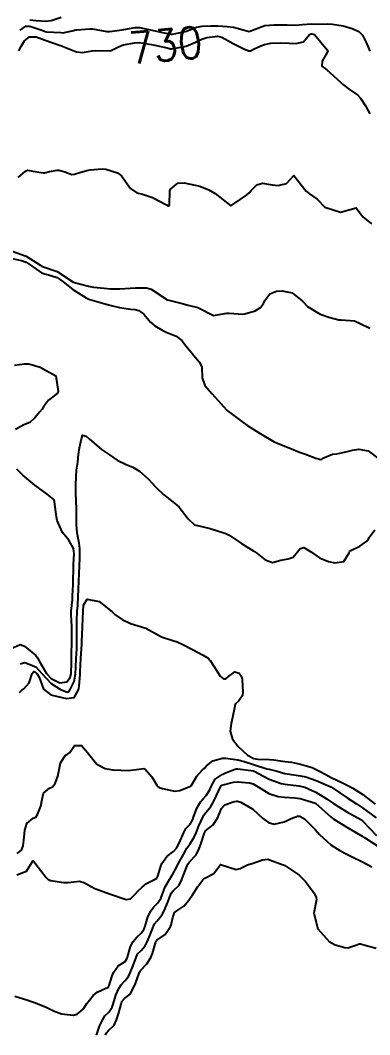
# Model space of a CAD drawing. Header units: metres. Extents: x 286371 to 293043, y 7462578 to 7466404.
# Drawn here: x 291437.2 to 291481.8, y 7463364.5 to 7463493.9 of the extents above; entities that cross this region are included whole.
import ezdxf
from ezdxf.enums import TextEntityAlignment as Align

# ---------------------------------------------------------------- set-up
doc = ezdxf.new("R2010")
doc.units = ezdxf.units.M
doc.header["$MEASUREMENT"] = 0
for name, color, linetype in [('Cotas', 45, 'Continuous'), ('Curvas de Nivel 1m', 11, 'Continuous'), ('Curvas de Nivel 5m', 15, 'Continuous')]:
    doc.layers.add(name, color=color, linetype=linetype)
doc.styles.add('Style-STANDARD', font='STANDARD.shx')

msp = doc.modelspace()

# ---------------------------------------------------------------- linework, layer by layer
at = {"layer": 'Curvas de Nivel 1m', "flags": 128}
for points, elevation in [([(291437.19, 7463492.63), (291437.92, 7463493.11), (291438.41, 7463493.12), (291440.07, 7463492.59), (291440.4, 7463492.45), (291440.57, 7463492.41), (291442.4, 7463492.31), (291442.65, 7463492.3), (291443.83, 7463492.53), (291444.29, 7463492.65), (291444.41, 7463492.66), (291446.1, 7463492.81), (291446.41, 7463492.8), (291448.25, 7463492.47), (291448.4, 7463492.44), (291448.43, 7463492.44), (291448.57, 7463492.46), (291450.19, 7463492.65), (291450.41, 7463492.69), (291451.88, 7463492.95), (291452.41, 7463492.95), (291454.2, 7463492.59), (291454.41, 7463492.54), (291455.15, 7463492.36), (291456.4, 7463492.11), (291456.63, 7463492.11), (291457.66, 7463492.33), (291458.26, 7463492.46), (291458.41, 7463492.51), (291459.69, 7463493.02), (291460.42, 7463493.12), (291461.51, 7463493.18), (291462.42, 7463493.16), (291463.59, 7463493.07), (291464.42, 7463493), (291466.09, 7463492.52), (291466.41, 7463492.47), (291466.83, 7463492.6), (291468.42, 7463493.21), (291469.58, 7463493.3), (291470.42, 7463493.3), (291471.25, 7463493.28), (291472.41, 7463493.25), (291473.16, 7463493.33), (291474.41, 7463493.41), (291475.07, 7463493.4), (291476.41, 7463493.43), (291477.04, 7463493.4), (291478.41, 7463493.18), (291479.54, 7463492.85), (291480.4, 7463492.45), (291480.88, 7463491.97), (291481.36, 7463490.98), (291481.8, 7463489.95)], 729), ([(291438.42, 7463493.95), (291439.18, 7463493.84), (291440.42, 7463493.75), (291441.16, 7463493.84), (291442.43, 7463494.29)], 728), ([(291436.94, 7463473.82), (291437.89, 7463474.63), (291438.02, 7463474.73), (291438.13, 7463474.75), (291439.06, 7463474.61), (291440.12, 7463474.41), (291440.3, 7463474.41), (291440.92, 7463474.58), (291441.92, 7463474.77), (291442.13, 7463474.75), (291442.28, 7463474.71), (291442.91, 7463474.55), (291443.8, 7463474.21), (291444.12, 7463474.24), (291444.91, 7463474.51), (291445.85, 7463474.77), (291446.13, 7463474.81), (291447.67, 7463474.93), (291448.13, 7463474.89), (291449.62, 7463474.44), (291450.12, 7463474.05), (291451.25, 7463472.42), (291452.09, 7463471.9), (291452.79, 7463471.69), (291454.08, 7463471.28), (291455.85, 7463470.35), (291456.06, 7463470.24), (291456.16, 7463470.24), (291456.23, 7463470.34), (291456.29, 7463472.14), (291456.37, 7463472.34), (291457.32, 7463473.11), (291458.11, 7463473.14), (291459.53, 7463472.86), (291460.1, 7463472.72), (291461.28, 7463472.27), (291462.09, 7463471.79), (291464.06, 7463470.22), (291465.24, 7463471.04), (291466.08, 7463471.58), (291466.41, 7463471.87), (291466.68, 7463472.19), (291467.38, 7463472.9), (291468.11, 7463473.1), (291469.35, 7463472.9), (291470.1, 7463472.8), (291471.17, 7463473.05), (291472.12, 7463474.1), (291473.7, 7463472.08), (291474.09, 7463471.77), (291475.09, 7463471.07), (291476.06, 7463470.04), (291478.06, 7463469.41), (291480.06, 7463469.98), (291480.92, 7463468.84), (291482.03, 7463467.94)], 731), ([(291435.96, 7463463.56), (291437.34, 7463463.25), (291437.95, 7463463.06), (291438.6, 7463462.61), (291439.93, 7463461.67), (291441.21, 7463461.29), (291441.92, 7463461.07), (291442.66, 7463460.55), (291443.9, 7463459.56), (291445.61, 7463458.51), (291445.88, 7463458.36), (291446.1, 7463458.29), (291447.87, 7463457.79), (291448.81, 7463457.52), (291449.87, 7463457.25), (291451.25, 7463457.03), (291451.86, 7463457), (291452.35, 7463456.89), (291452.98, 7463456.4), (291453.84, 7463455.4), (291454.38, 7463454.92), (291455.32, 7463454.35), (291455.66, 7463454.18), (291455.82, 7463454.12), (291457.1, 7463453.62), (291457.81, 7463453.04), (291458.35, 7463452.31), (291459.76, 7463450.61), (291460.07, 7463450.28), (291460.35, 7463449.67), (291460.42, 7463448.27), (291460.74, 7463447.31), (291461.69, 7463446.25), (291463.5, 7463444.23), (291463.58, 7463444.15), (291463.66, 7463444.09), (291464.12, 7463443.75), (291465.64, 7463442.61), (291466.24, 7463442.19), (291467.62, 7463441.31), (291469.6, 7463440.13), (291471.59, 7463439.33), (291472.84, 7463438.83), (291473.58, 7463438.54), (291474.9, 7463438.05), (291475.57, 7463437.88), (291475.68, 7463437.94), (291475.79, 7463438.04), (291477.03, 7463438.57), (291477.58, 7463438.6), (291478.74, 7463438.85), (291479.59, 7463439.07), (291480.39, 7463439.18), (291481.59, 7463438.99), (291482.99, 7463437.93)], 733), ([(291436.16, 7463464.46), (291437.96, 7463463.81), (291439.81, 7463462.6), (291439.94, 7463462.51), (291440.06, 7463462.47), (291441.93, 7463461.86), (291443.89, 7463460.53), (291443.91, 7463460.52), (291443.95, 7463460.5), (291445.91, 7463459.97), (291446.55, 7463459.85), (291447.9, 7463459.72), (291448.72, 7463459.64), (291449.9, 7463459.63), (291451.21, 7463459.72), (291451.9, 7463459.77), (291453.3, 7463459.78), (291453.9, 7463459.6), (291455.78, 7463458.35), (291455.84, 7463458.3), (291455.88, 7463458.27), (291455.99, 7463458.24), (291457.88, 7463457.77), (291458.62, 7463457.56), (291459.87, 7463457.24), (291461.85, 7463456.25), (291463.55, 7463456.54), (291463.86, 7463456.55), (291465.62, 7463456.43), (291465.85, 7463456.44), (291467.19, 7463456.84), (291467.86, 7463457.25), (291468.23, 7463457.79), (291468.39, 7463458.16), (291469.04, 7463459), (291469.9, 7463459.34), (291470.64, 7463459.38), (291471.89, 7463459.13), (291473.21, 7463458.08), (291473.86, 7463457.39), (291475.47, 7463456.43), (291475.85, 7463456.29), (291476.57, 7463456.03), (291477.84, 7463455.69), (291478.15, 7463455.7), (291479.84, 7463455.56), (291480.58, 7463455.23), (291481.82, 7463454.61)], 732), ([(291436.48, 7463449.92), (291437.76, 7463450.09), (291438.28, 7463450.09), (291439.75, 7463449.64), (291441.73, 7463448.56), (291442.02, 7463446.56), (291441.94, 7463446.32), (291441.7, 7463446.12), (291440.81, 7463445.45), (291440.18, 7463444.59), (291439.98, 7463444.28), (291439.66, 7463443.91), (291439.06, 7463443.2), (291438.42, 7463442.61), (291437.88, 7463442.38), (291437.64, 7463442.29), (291436.58, 7463441.69)], 734), ([(291437.17, 7463411.83), (291437.8, 7463412), (291439.17, 7463411.46), (291439.96, 7463410.59), (291441.13, 7463409.31), (291442.32, 7463408.56), (291443.11, 7463408.25), (291443.38, 7463408.27), (291443.59, 7463408.54), (291444.09, 7463409.57), (291444.26, 7463410.53), (291444.29, 7463411.4), (291444.35, 7463412.52), (291444.4, 7463413.72), (291444.42, 7463414.52), (291444.43, 7463415.31), (291444.44, 7463416.52), (291444.44, 7463417.34), (291444.47, 7463418.52), (291444.53, 7463419.27), (291444.6, 7463420.51), (291444.63, 7463421.2), (291444.68, 7463422.51), (291444.7, 7463423.16), (291444.77, 7463424.51), (291444.81, 7463425.07), (291444.82, 7463426.51), (291444.71, 7463427.21), (291444.47, 7463428.52), (291444.39, 7463429.57), (291444.37, 7463430.52), (291444.37, 7463431.62), (291444.35, 7463432.52), (291444.29, 7463433.74), (291444.28, 7463434.52), (291444.32, 7463435.74), (291444.38, 7463436.52), (291444.54, 7463437.54), (291444.64, 7463438.52), (291444.76, 7463439.35), (291445.01, 7463440.51), (291445.14, 7463440.98), (291445.61, 7463440.86), (291445.99, 7463440.5), (291447.58, 7463439.16), (291448.6, 7463438.46), (291449.56, 7463437.78), (291450.73, 7463437.26), (291451.55, 7463436.92), (291452.4, 7463436.4), (291453.53, 7463435.43), (291454.49, 7463434.37), (291455.5, 7463433.37), (291456.87, 7463432.33), (291457.48, 7463431.78), (291458.62, 7463430.31), (291459.44, 7463429.54), (291460.38, 7463429.34), (291461.44, 7463429.06), (291463.16, 7463428.51), (291463.43, 7463428.43), (291463.87, 7463428.23), (291465.41, 7463427.18), (291467.01, 7463426.18), (291467.39, 7463425.93), (291468.44, 7463425.09), (291469.37, 7463424.73), (291470.47, 7463425.03), (291471.38, 7463425.23), (291472.04, 7463425.43), (291472.57, 7463426.09), (291472.93, 7463426.54), (291473.4, 7463426.64), (291474.36, 7463426.06), (291475.37, 7463425.34), (291476.52, 7463424.87), (291477.36, 7463424.7), (291478.48, 7463424.88), (291479.18, 7463425.99), (291479.23, 7463426.14), (291479.39, 7463426.27), (291480.53, 7463426.83), (291481.41, 7463427.47), (291481.62, 7463427.74), (291481.74, 7463427.95), (291482.46, 7463428.91)], 734), ([(291436.05, 7463413.8), (291437.21, 7463414.3), (291437.74, 7463414.09), (291439.19, 7463412.89), (291439.42, 7463412.6), (291439.66, 7463412.11), (291440.54, 7463410.58), (291441.14, 7463409.95), (291442.27, 7463409.42), (291443.13, 7463409.53), (291443.59, 7463410.09), (291443.69, 7463410.54), (291443.72, 7463411.99), (291443.74, 7463412.53), (291443.76, 7463413.1), (291443.78, 7463414.53), (291443.8, 7463415.96), (291443.79, 7463416.53), (291443.7, 7463418.1), (291443.7, 7463418.53), (291443.85, 7463419.98), (291443.88, 7463420.53), (291443.95, 7463421.9), (291443.97, 7463422.52), (291443.99, 7463423.89), (291444.01, 7463424.52), (291444.06, 7463425.85), (291443.98, 7463426.53), (291443.41, 7463427.61), (291442.61, 7463428.55), (291441.92, 7463430.09), (291441.83, 7463430.56), (291441.58, 7463432.46), (291441.57, 7463432.56), (291441.49, 7463432.76), (291440.63, 7463433.44), (291439.51, 7463434.28), (291439.07, 7463434.6), (291437.53, 7463435.88), (291436.77, 7463436.64)], 733), ([(291436.8, 7463387.65), (291437.37, 7463388.06), (291437.57, 7463388.62), (291437.71, 7463389.74), (291437.79, 7463390.62), (291438.02, 7463391.46), (291438.87, 7463392.13), (291439.18, 7463392.29), (291439.4, 7463392.6), (291439.82, 7463393.66), (291439.98, 7463394.59), (291440.18, 7463395.32), (291440.93, 7463395.97), (291441.33, 7463396.16), (291441.66, 7463396.56), (291442.01, 7463397.5), (291442.19, 7463398.56), (291442.32, 7463399.21), (291442.99, 7463400.17), (291443.22, 7463400.32), (291443.53, 7463400.54), (291444.13, 7463401.41), (291445.01, 7463401.4), (291445.79, 7463400.5), (291446.97, 7463399.02), (291448.03, 7463398.47), (291448.96, 7463398.32), (291449.11, 7463398.31), (291450.96, 7463398.22), (291452.39, 7463398.4), (291452.97, 7463398.47), (291453.15, 7463398.38), (291453.98, 7463397.41), (291454.64, 7463396.36), (291454.76, 7463396.19), (291454.93, 7463396.06), (291455.35, 7463395.93), (291456.92, 7463395.58), (291457.56, 7463395.68), (291458.93, 7463396.21), (291458.98, 7463396.25), (291459, 7463396.29), (291459.72, 7463397.52), (291460.41, 7463398.27), (291460.71, 7463398.52), (291460.97, 7463398.81), (291461.78, 7463399.46), (291462.99, 7463399.79), (291463.42, 7463399.79), (291464.98, 7463399.59), (291465.79, 7463399.39), (291466.98, 7463398.99), (291468.67, 7463398.45), (291468.97, 7463398.38), (291469.97, 7463398.13), (291470.96, 7463397.86), (291471.27, 7463397.8), (291472.96, 7463397.56), (291473.63, 7463397.4), (291474.95, 7463396.95), (291476.82, 7463396.14), (291476.93, 7463396.09), (291477.04, 7463396.02), (291478.91, 7463394.74), (291480.11, 7463393.98), (291480.89, 7463393.47), (291482.61, 7463392.2)], 736), ([(291436.76, 7463384.93), (291438.01, 7463385.37), (291438.76, 7463386.6), (291438.76, 7463386.63), (291438.79, 7463386.71), (291438.94, 7463386.6), (291439.48, 7463385.89), (291440.49, 7463384.58), (291440.75, 7463384.34), (291441.1, 7463384.21), (291442.74, 7463383.94), (291443.33, 7463383.96), (291444.75, 7463384.1), (291445.31, 7463383.94), (291446.73, 7463383.17), (291448.72, 7463382.45), (291450.71, 7463381.76), (291451.26, 7463381.87), (291451.81, 7463382.41), (291452.24, 7463382.89), (291452.74, 7463383.35), (291453.33, 7463383.8), (291454.41, 7463384.37), (291454.64, 7463384.48), (291454.76, 7463384.75), (291455.12, 7463386.02), (291455.25, 7463386.36), (291455.89, 7463387.26), (291456.81, 7463387.94), (291457.14, 7463388.33), (291457.54, 7463389.04), (291458.07, 7463390.31), (291458.34, 7463390.81), (291458.86, 7463391.38), (291459.2, 7463391.96), (291459.31, 7463392.29), (291459.73, 7463393.44), (291460.26, 7463394.27), (291460.56, 7463394.62), (291460.92, 7463395.03), (291461.41, 7463395.78), (291461.6, 7463396.25), (291462.06, 7463397.13), (291462.96, 7463397.73), (291463.32, 7463397.87), (291464.17, 7463398.22), (291464.74, 7463398.44), (291464.97, 7463398.44), (291466.96, 7463398.17), (291468.95, 7463397.12), (291470.49, 7463396.57), (291470.94, 7463396.48), (291472.76, 7463396.27), (291472.94, 7463396.23), (291473.51, 7463396.08), (291474.92, 7463395.48), (291476.37, 7463394.56), (291476.9, 7463394.2), (291477.16, 7463394.02), (291478.88, 7463392.95), (291480.64, 7463391.97), (291480.86, 7463391.79), (291482.64, 7463389.94)], 737), ([(291436.52, 7463369.47), (291438.18, 7463368.93), (291438.51, 7463368.82), (291439.14, 7463368.59), (291440.5, 7463368.04), (291441.46, 7463367.59), (291442.48, 7463367.21), (291443.98, 7463367.02), (291444.48, 7463367.16), (291445.22, 7463367.78), (291445.71, 7463368.5), (291446.04, 7463368.96), (291446.52, 7463369.53), (291447.03, 7463369.97), (291448.13, 7463370.46), (291448.43, 7463370.57), (291448.54, 7463370.83), (291448.94, 7463372.06), (291449.1, 7463372.45), (291449.7, 7463373.32), (291450.59, 7463373.85), (291450.82, 7463374.19), (291450.89, 7463374.42), (291451.25, 7463375.78), (291451.6, 7463376.41), (291452.07, 7463376.96), (291452.64, 7463377.49), (291453, 7463378.04), (291453.12, 7463378.39), (291453.49, 7463379.56), (291453.9, 7463380.38), (291454.23, 7463380.84), (291454.7, 7463381.29), (291455.15, 7463381.92), (291455.31, 7463382.36), (291455.69, 7463383.39), (291456.24, 7463384.34), (291456.44, 7463384.66), (291456.77, 7463385.18), (291457.18, 7463385.93), (291457.37, 7463386.32), (291458.02, 7463387.52), (291458.46, 7463388.3), (291458.82, 7463388.84), (291459.39, 7463389.73), (291459.63, 7463390.28), (291459.98, 7463391.16), (291460.48, 7463392.27), (291460.61, 7463392.53), (291460.88, 7463392.86), (291461.53, 7463393.62), (291461.86, 7463394.25), (291462.19, 7463394.97), (291462.8, 7463396.24), (291462.85, 7463396.32), (291462.94, 7463396.37), (291464.43, 7463396.73), (291464.94, 7463396.8), (291466.46, 7463396.67), (291466.94, 7463396.53), (291467.56, 7463396.16), (291468.92, 7463395.28), (291470.12, 7463394.92), (291470.91, 7463394.83), (291472.25, 7463394.75), (291472.91, 7463394.65), (291474.89, 7463394.05), (291476.87, 7463392.28), (291477.21, 7463392.02), (291478.85, 7463390.98), (291480.6, 7463389.97), (291480.83, 7463389.85), (291481.12, 7463389.67), (291482.81, 7463388.58)], 738), ([(291446.91, 7463364.48), (291447.31, 7463365.63), (291447.72, 7463366.47), (291448.01, 7463366.93), (291448.49, 7463367.42), (291448.91, 7463368.03), (291449.05, 7463368.45), (291449.4, 7463369.56), (291449.8, 7463370.44), (291450.07, 7463370.9), (291450.55, 7463371.4), (291451.02, 7463371.95), (291451.24, 7463372.41), (291451.62, 7463373.37), (291451.98, 7463374.4), (291452.17, 7463374.83), (291452.61, 7463375.29), (291453.15, 7463375.85), (291453.41, 7463376.38), (291453.76, 7463377.25), (291454.21, 7463378.37), (291454.35, 7463378.67), (291454.66, 7463379.06), (291455.28, 7463379.76), (291455.57, 7463380.35), (291455.9, 7463381.14), (291456.36, 7463382.34), (291456.47, 7463382.59), (291456.73, 7463382.89), (291457.47, 7463383.6), (291457.82, 7463384.32), (291458.07, 7463385), (291458.6, 7463386.3), (291458.79, 7463386.59), (291459.63, 7463387.46), (291460.05, 7463388.28), (291460.26, 7463388.84), (291460.7, 7463390.27), (291460.74, 7463390.37), (291460.85, 7463390.52), (291461.8, 7463391.31), (291462.39, 7463392.24), (291462.53, 7463392.58), (291462.89, 7463393.36), (291463.29, 7463393.83), (291464.38, 7463394.21), (291464.79, 7463394.32), (291464.91, 7463394.33), (291465.33, 7463394.2), (291466.89, 7463393.28), (291468.12, 7463392.16), (291468.86, 7463391.58), (291469.59, 7463391.4), (291470.87, 7463391.68), (291471.18, 7463391.8), (291471.77, 7463392.1), (291472.56, 7463392.39), (291472.87, 7463392.38), (291473.47, 7463392.08), (291474.84, 7463390.68), (291475.4, 7463390.05), (291476.82, 7463388.76), (291477.97, 7463388.01), (291478.8, 7463387.58), (291479.55, 7463387.23), (291480.78, 7463386.63), (291482.06, 7463385.95)], 739)]:
    msp.add_lwpolyline(points, dxfattribs=dict(at, elevation=elevation))
at = {"layer": 'Curvas de Nivel 5m', "flags": 128}
for points, elevation in [([(291437.02, 7463489.98), (291437.34, 7463490.63), (291437.74, 7463491.26), (291438.39, 7463491.77), (291439.23, 7463491.77), (291440.39, 7463491.33), (291442.22, 7463490.71), (291442.38, 7463490.67), (291442.69, 7463490.55), (291444.36, 7463489.86), (291445.12, 7463489.76), (291446.37, 7463490), (291446.81, 7463490.04), (291448.37, 7463489.97), (291448.8, 7463490.03), (291449.67, 7463490.44), (291450.14, 7463490.67), (291450.38, 7463490.73), (291451.78, 7463491.02), (291452.38, 7463491.05), (291453.96, 7463490.8), (291454.38, 7463490.71), (291455.94, 7463490.35), (291456.37, 7463490.25), (291456.48, 7463490.24), (291456.95, 7463490.34), (291458.15, 7463490.54), (291458.38, 7463490.6), (291459.58, 7463491.1), (291460.39, 7463491.47), (291460.99, 7463491.68), (291462.4, 7463491.87), (291462.92, 7463491.72), (291464.38, 7463490.91), (291465.83, 7463490.2), (291466.36, 7463489.98), (291466.58, 7463489.97), (291466.96, 7463490.19), (291467.9, 7463490.64), (291468.38, 7463490.81), (291469.17, 7463490.95), (291470.38, 7463491), (291471.52, 7463490.96), (291472.38, 7463490.92), (291473.33, 7463491.13), (291474.11, 7463492.07), (291474.3, 7463492.17), (291474.4, 7463492.17), (291474.75, 7463492.06), (291476.37, 7463490.12), (291476.42, 7463490.03), (291476.43, 7463489.97), (291476.36, 7463489.79), (291475.71, 7463488.67), (291475.66, 7463488.04), (291476.33, 7463487.56), (291478.06, 7463486.01), (291478.3, 7463485.75), (291479.22, 7463485.06), (291480.28, 7463484.34), (291480.61, 7463483.97), (291481.26, 7463482.96), (291481.8, 7463481.95)], 730), ([(291437.12, 7463408.17), (291437.34, 7463408.41), (291437.64, 7463408.63), (291438.35, 7463409.4), (291438.71, 7463410.61), (291438.93, 7463410.84), (291439.16, 7463410.77), (291439.31, 7463410.6), (291439.63, 7463410.11), (291440.18, 7463408.59), (291441.1, 7463407.88), (291442, 7463407.66), (291443.1, 7463407.41), (291444.09, 7463407.54), (291444.63, 7463408.52), (291444.71, 7463408.94), (291444.85, 7463410.52), (291444.86, 7463410.81), (291444.95, 7463412.51), (291445.05, 7463414.34), (291445.05, 7463414.51), (291445.06, 7463414.67), (291445.13, 7463416.51), (291445.13, 7463416.62), (291445.24, 7463418.5), (291445.24, 7463418.54), (291445.29, 7463419.3), (291445.72, 7463420.08), (291447.29, 7463419.79), (291448.92, 7463418.45), (291449.27, 7463418.13), (291450.21, 7463417.48), (291451.25, 7463416.97), (291453.24, 7463416.38), (291455.22, 7463415.27), (291456.78, 7463414.76), (291457.21, 7463414.62), (291457.94, 7463414.31), (291459.19, 7463413.65), (291460.52, 7463412.94), (291461.18, 7463412.55), (291461.44, 7463412.26), (291461.91, 7463411.51), (291462.71, 7463410.24), (291463.14, 7463409.91), (291463.45, 7463409.92), (291463.78, 7463410.22), (291464.56, 7463410.8), (291465.15, 7463410.65), (291465.45, 7463410.2), (291465.52, 7463409.82), (291465.6, 7463408.2), (291465.54, 7463407.77), (291465.1, 7463407.12), (291464.63, 7463406.67), (291464.54, 7463406.21), (291464.28, 7463405), (291464.11, 7463404.22), (291464, 7463403.26), (291464.28, 7463402.22), (291465.01, 7463401.27), (291466.19, 7463400.19), (291466.99, 7463399.77), (291467.5, 7463399.65), (291468.99, 7463399.62), (291469.54, 7463399.58), (291470.98, 7463399.37), (291471.82, 7463399.27), (291472.98, 7463399.03), (291474.44, 7463398.6), (291474.97, 7463398.37), (291475.55, 7463398.05), (291476.95, 7463397.28), (291478.3, 7463396.64), (291478.93, 7463396.36), (291479.64, 7463395.98), (291480.91, 7463395.15), (291482.49, 7463393.94)], 735), ([(291448.06, 7463364.46), (291448.17, 7463364.74), (291448.45, 7463365.06), (291449.17, 7463365.74), (291449.49, 7463366.44), (291449.73, 7463367.19), (291450.07, 7463368.43), (291450.18, 7463368.76), (291450.52, 7463369.17), (291451.22, 7463369.72), (291451.62, 7463370.41), (291451.9, 7463371.05), (291452.39, 7463372.4), (291452.43, 7463372.53), (291452.57, 7463372.76), (291453.37, 7463373.59), (291453.85, 7463374.38), (291454.08, 7463374.89), (291454.5, 7463376.37), (291454.53, 7463376.46), (291454.63, 7463376.59), (291455.69, 7463377.3), (291456.38, 7463378.34), (291456.44, 7463378.55), (291456.67, 7463379.49), (291456.9, 7463380.12), (291457.2, 7463380.33), (291458.08, 7463380.93), (291458.7, 7463381.69), (291458.96, 7463382.06), (291459.15, 7463382.3), (291459.87, 7463383.42), (291460.49, 7463384.27), (291460.61, 7463384.4), (291460.75, 7463384.5), (291461.92, 7463385.09), (291462.77, 7463386.23), (291464.76, 7463385.58), (291465.25, 7463385.71), (291466.19, 7463386.18), (291466.64, 7463386.31), (291466.78, 7463386.35), (291468.09, 7463386.85), (291468.79, 7463386.93), (291470.64, 7463386.25), (291470.78, 7463386.19), (291470.95, 7463386.11), (291472.76, 7463384.94), (291473.61, 7463384.07), (291474.72, 7463382.59), (291474.97, 7463382.05), (291474.99, 7463381.77), (291474.68, 7463380.05), (291475.19, 7463378.05), (291476.63, 7463376.41), (291477.37, 7463376.01), (291478.62, 7463375.64), (291478.99, 7463375.62), (291480.01, 7463375.97), (291480.46, 7463376.13), (291480.63, 7463376.13), (291481.23, 7463375.96), (291482.62, 7463375.55)], 740)]:
    msp.add_lwpolyline(points, dxfattribs=dict(at, elevation=elevation))

# ---------------------------------------------------------------- texts
at = {"layer": 'Cotas', "style": 'Style-STANDARD'}
msp.add_text('730', height=4, rotation=5.3914, dxfattribs=at).set_placement((291455.75, 7463490.71, 730), align=Align.MIDDLE_CENTER)

doc.saveas('drawing.dxf')
